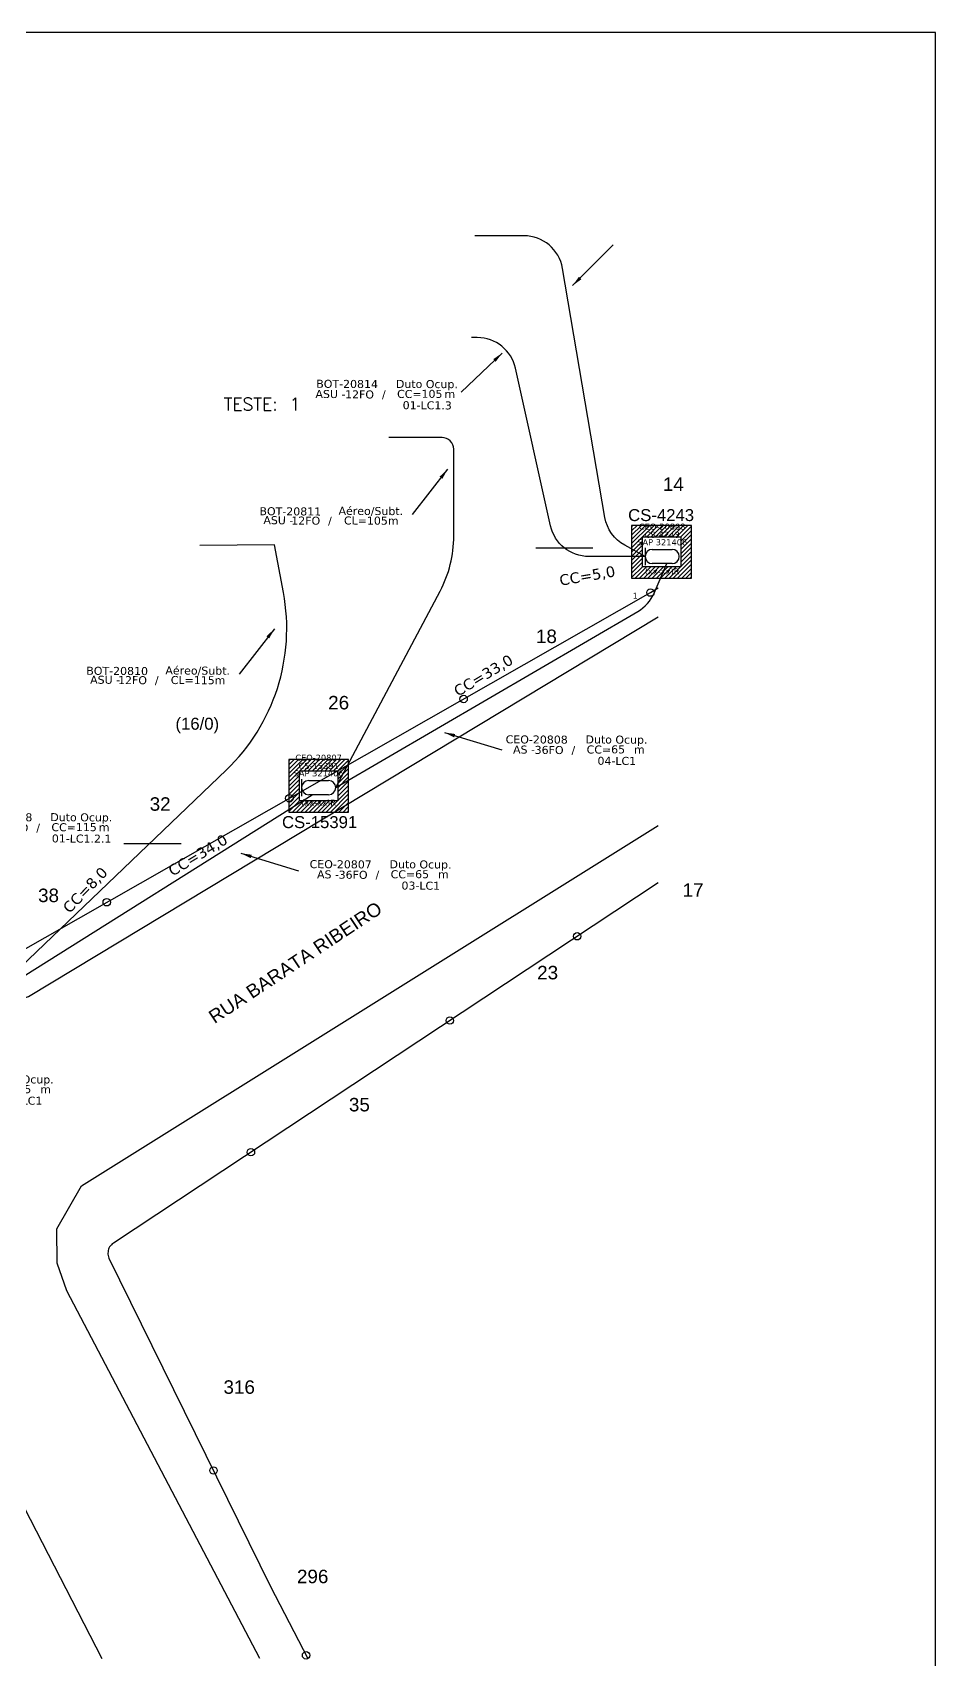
# Model space of a CAD drawing. Extents: x -89 to 2622484776, y -1852823961 to 1299.
# Drawn here: x 581.1 to 749.2, y 996.3 to 1299 of the extents above; entities that cross this region are included whole.
import ezdxf
from ezdxf.enums import TextEntityAlignment as Align

# ---------------------------------------------------------------- set-up
doc = ezdxf.new("R2010")
doc.units = 0
for name, color, linetype in [('10.0-Cartográfico', 252, 'Continuous'), ('10.1-Caixas Subterrâneas', 5, 'Continuous'), ('10.2-Nº Policía', 2, 'Continuous'), ('10.3-Nome das Ruas', 252, 'Continuous'), ('20.4-CEOS', 1, 'Continuous'), ('20.5-CEO', 1, 'Continuous'), ('CAP a instalar', 1, 'Continuous'), ('celulas gpon', 7, 'Continuous'), ('label_cabos', 7, 'Continuous'), ('Legenda', 1, 'Continuous')]:
    doc.layers.add(name, color=color, linetype=linetype)
doc.layers.add("20.0-LEGENDA DOS CDO'S", color=1, linetype='Continuous', lineweight=0)
doc.layers.add('EXTRA', color=50, linetype='Continuous', plot=False)
doc.styles.add('ARIAL', font='arial.ttf')
doc.styles.add('ROMANS', font='romans')
doc.styles.add('siredit', font='verdana.ttf')
doc.styles.get("Standard").update_dxf_attribs({"font": 'arial.ttf'})
doc.linetypes.add('FENCELINE1', pattern='A,0.25,-0.1,[133,ltypeshp.shx,S=0.1,R=0,X=-0.1,Y=0],-0.1,1', length=1.45)
doc.dimstyles.new('CC', dxfattribs={"dimtxt": 1, "dimasz": 2, "dimexe": 0.18, "dimexo": 0.0625, "dimgap": 0.09, "dimtad": 0, "dimdec": 0, "dimrnd": 1, "dimzin": 0, "dimdsep": 46, "dimtxsty": 'siredit', "dimblk": 'NONE', "dimcen": 0, "dimse1": 1, "dimse2": 1, "dimsd1": 1, "dimsd2": 1, "dimclrt": 7, "dimadec": 0, "dimazin": 0, "dimtfac": 1, "dimtdec": 0, "dimtofl": 0, "dimtmove": 0, "dimatfit": 3, "dimfxl": 0, "dimtolj": 1, "dimtzin": 0, "dimarcsym": 0})

# ---------------------------------------------------------------- blocks, each defined once
blk = doc.blocks.new('DV')
at = {"linetype": 'Continuous'}
blk.add_circle((0, 0), 0.00000275, dxfattribs=at)
blk = doc.blocks.new('*X76')
at = {"color": 0, "linetype": 'Continuous'}
for p, q in [((-1.25, 0.34099), (-0.49099, 1.1)), ((-1.25, 0.517767), (-0.667767, 1.1)), ((-1.25, 0.694544), (-0.844544, 1.1)), ((-1.25, 0.87132), (-1.02132, 1.1)), ((-1.25, 1.048097), (-1.198097, 1.1)), ((-0.789214, 0.625), (-0.314214, 1.1)), ((-0.612437, 0.625), (-0.137437, 1.1)), ((-0.43566, 0.625), (0.03934, 1.1)), ((-0.258883, 0.625), (0.216117, 1.1)), ((-0.082107, 0.625), (0.392893, 1.1)), ((0.09467, 0.625), (0.56967, 1.1)), ((0.271447, 0.625), (0.746447, 1.1)), ((0.448223, 0.625), (0.923223, 1.1)), ((0.625, 0.625), (1.1, 1.1)), ((0.801777, 0.625), (1.25, 1.073223)), ((0.8035, 0.449947), (1.25, 0.896447)), ((0.8035, 0.27317), (1.25, 0.71967)), ((-1.25, 0.164214), (-0.8035, 0.610714)), ((-1.25, -0.012563), (-0.8035, 0.433937)), ((-1.25, -0.18934), (-0.8035, 0.25716)), ((-1.25, -0.366117), (-0.8035, 0.080383)), ((0.8035, 0.096393), (1.25, 0.542893)), ((0.8035, -0.080383), (1.25, 0.366117)), ((0.8035, -0.25716), (1.25, 0.18934)), ((0.8035, -0.433937), (1.25, 0.012563)), ((-1.25, -0.542893), (-0.8035, -0.096393)), ((-1.25, -0.71967), (-0.8035, -0.27317)), ((-1.25, -0.896447), (-0.8035, -0.449947)), ((-1.25, -1.073223), (-0.801777, -0.625)), ((-1.1, -1.1), (-0.625, -0.625)), ((-0.923223, -1.1), (-0.448223, -0.625)), ((-0.746447, -1.1), (-0.271447, -0.625)), ((-0.56967, -1.1), (-0.09467, -0.625)), ((-0.392893, -1.1), (0.082107, -0.625)), ((-0.216117, -1.1), (0.258883, -0.625)), ((-0.03934, -1.1), (0.43566, -0.625)), ((0.137437, -1.1), (0.612437, -0.625)), ((0.314214, -1.1), (0.789214, -0.625)), ((0.49099, -1.1), (1.25, -0.34099)), ((0.667767, -1.1), (1.25, -0.517767)), ((0.8035, -0.610714), (1.25, -0.164214)), ((0.844544, -1.1), (1.25, -0.694544)), ((1.02132, -1.1), (1.25, -0.87132)), ((1.198097, -1.1), (1.25, -1.048097))]:
    blk.add_line(p, q, dxfattribs=at)
blk = doc.blocks.new('MANHOLE_MQ')
at = {"color": 0, "linetype": 'Continuous'}
for p, q in [((0.00000623, 0.00000569), (-0.00000627, 0.00000569)), ((-0.00000627, 0.00000569), (-0.00000627, -0.00000531)), ((0.00000623, -0.00000531), (0.00000623, 0.00000569)), ((-0.00000404, 0.00000331), (0.00000399, 0.00000331)), ((-0.00000404, -0.00000294), (-0.00000404, 0.00000331)), ((0.00000399, 0.00000331), (0.00000399, -0.00000294)), ((0.00000399, -0.00000294), (-0.00000404, -0.00000294)), ((0.00000399, -0.00000294), (0.00000399, -0.00000294)), ((-0.00000627, -0.00000531), (0.00000623, -0.00000531))]:
    blk.add_line(p, q, dxfattribs=at)
at = {"color": 0, "linetype": 'Continuous', "xscale": 5e-06, "yscale": 5e-06, "zscale": 1e-05}
blk.add_blockref('*X76', (-0.00000002, 0.00000019), dxfattribs=at)
blk = doc.blocks.new('Inst CB DT OCUP CFOA-SM-ASU-120-S-12')
at = {"layer": 'label_cabos', "color": 0, "style": 'siredit'}
for tag, flags, p in [('ID_ATIVIDADE', 3, (1.31, 2.67)), ('FATOR', 1, (11.56, 2.55))]:
    blk.add_attdef(tag, text='', height=1, rotation=359.69, dxfattribs=dict(at, flags=flags)).set_placement(p, align=Align.MIDDLE_CENTER)
for tag, p in [('TIPO_CABO', (1.26, 0)), ('DESTINO_CABO', (3.13, 1.26)), ('CABO', (4.69, -0.05)), ('/', (7.71, -0.05)), ('LANCE', (10.91, 0)), ('TIPO_CABO', (13.11, 1.24)), ('UND', (15.96, 0)), ('FID', (13.15, -1.41))]:
    blk.add_attdef(tag, text='', height=1, rotation=359.69, dxfattribs=at).set_placement(p, align=Align.MIDDLE_CENTER)
blk.add_attdef('QTDE', (12.43, -0.47), '', height=1, rotation=359.69, dxfattribs=at)
blk = doc.blocks.new('LEGENDA DOS CABOS')
at = {"layer": 'EXTRA', "color": 0, "style": 'siredit'}
for tag, p in [('ID', (4.6, 0.97)), ('XX', (9.03, 0.97))]:
    blk.add_attdef(tag, text='', height=0.48, rotation=359.69, dxfattribs=at).set_placement(p, align=Align.MIDDLE_CENTER)
at = {"layer": 'Legenda', "color": 0, "style": 'siredit'}
for tag, p in [('TIPO_CABO', (1.31, 0)), ('CABO', (4.69, -0.05)), ('/', (6.81, -0.05)), ('METROS', (10.03, -0.05))]:
    blk.add_attdef(tag, text='', height=0.8, rotation=359.69, dxfattribs=at).set_placement(p, align=Align.MIDDLE_CENTER)
blk = doc.blocks.new('_None')
blk = doc.blocks.new('Inst CB DT OCUP CFOA-SM-AS-80-TS-36')
at = {"layer": 'label_cabos', "color": 0, "style": 'siredit'}
for tag, flags, p in [('ID_ATIVIDADE', 3, (1.31, 2.67)), ('FATOR', 1, (11.56, 2.55))]:
    blk.add_attdef(tag, text='', height=1, rotation=359.69, dxfattribs=dict(at, flags=flags)).set_placement(p, align=Align.MIDDLE_CENTER)
for tag, p in [('TIPO_CABO', (1.76, 0)), ('DESTINO_CABO', (3.13, 1.26)), ('CABO', (4.69, -0.05)), ('/', (7.71, -0.05)), ('LANCE', (10.91, 0)), ('TIPO_CABO', (13.11, 1.24)), ('UND', (15.96, 0)), ('FID', (13.15, -1.41))]:
    blk.add_attdef(tag, text='', height=1, rotation=359.69, dxfattribs=at).set_placement(p, align=Align.MIDDLE_CENTER)
blk.add_attdef('QTDE', (12.43, -0.47), '', height=1, rotation=359.69, dxfattribs=at)
blk = doc.blocks.new('Teste  FTTH')
at = {"color": 0, "lineweight": 0, "style": 'ROMANS'}
for tag, p in [('TESTE', (-2.302, -0.29)), ('QTDE', (0.212, -0.29))]:
    blk.add_attdef(tag, p, '', height=0.48, dxfattribs=at)
for tag, p, flags in [('FID', (-2.227, -1.253), 1), ('FATOR', (-2.227, -2.028), 3), ('ID_ATIVIDADE', (-2.227, -2.716), 3)]:
    blk.add_attdef(tag, p, '', height=0.48, dxfattribs=dict(at, flags=flags))

msp = doc.modelspace()

# ---------------------------------------------------------------- linework, layer by layer
msp.add_lwpolyline([(-89.32, 705.02), (749.25, 705.02), (749.25, 1299.02), (-89.32, 1299.02), (-89.32, 705.02)])
at = {"layer": '10.0-Cartográfico'}
for points in [[(697.59, 1190.22), (580.4, 1119.57), (576.18, 1118.43), (571.6, 1118.12), (567.15, 1118.59), (563.02, 1121.11), (502.3, 1235.83)], [(559.97, 1144.46), (567.23, 1130.21), (567.61, 1129.58), (568.06, 1129), (568.55, 1128.46), (569.1, 1127.97), (569.72, 1127.54), (570.38, 1127.17), (571.07, 1126.88), (571.78, 1126.64), (572.54, 1126.47), (573.3, 1126.39), (574.06, 1126.35), (574.84, 1126.43), (575.57, 1126.55), (576.33, 1126.76), (577.03, 1127.02), (577.71, 1127.36), (696.18, 1194.81), (697.59, 1195.7)], [(590.28, 1084.45), (697.59, 1151.45)], [(697.59, 1140.81), (596.2, 1073.75), (595.98, 1073.61), (595.82, 1073.42), (595.65, 1073.24), (595.5, 1073.06), (595.38, 1072.85), (595.29, 1072.63), (595.22, 1072.4), (595.2, 1072.15), (595.18, 1071.92), (595.18, 1071.7), (595.23, 1071.45), (595.28, 1071.22), (595.38, 1070.97)], [(623.49, 996.49), (587.53, 1064.88), (585.74, 1070.04), (585.65, 1076.42), (590.28, 1084.45)], [(595.38, 1070.97), (625.47, 1009.88), (632.37, 996.49)], [(540.29, 1052.83), (543.65, 1055.04), (547.84, 1056.71), (553.44, 1057.1), (560.13, 1055.87), (565.08, 1052.69), (594.05, 996.49)]]:
    msp.add_lwpolyline(points, dxfattribs=at)
at = {"layer": '20.5-CEO', "color": 7}
for p, q in [((696.53, 1202.85), (700.23, 1202.85)), ((700.23, 1200.21), (696.53, 1200.21)), ((632.56, 1159.85), (636.27, 1159.85)), ((636.27, 1157.21), (632.56, 1157.21))]:
    msp.add_line(p, q, dxfattribs=at)
for points in [[(695.2, 1203.12), (695.2, 1199.94)], [(631.24, 1160.12), (631.24, 1156.94)]]:
    msp.add_lwpolyline(points, dxfattribs=at)
for centre, start, end in [((696.53, 1201.53), 90, 270), ((700.23, 1201.53), 270, 90), ((632.56, 1158.53), 90, 270), ((636.27, 1158.53), 270, 90)]:
    msp.add_arc(centre, 1.32, start, end, dxfattribs=at)
at = {"layer": 'CAP a instalar', "color": 9, "linetype": 'FENCELINE1', "ltscale": 15}
for points in [[(695.2, 1201.53), (691.39, 1203.62, -0.22913), (687.7, 1208.79), (679.81, 1255.14, 0.366073), (672.61, 1261.21), (663.5, 1261.19)], [(637.59, 1158.53), (657.01, 1195.07, 0.122744), (659.57, 1205.34), (659.57, 1221.49, 0.414214), (657.38, 1223.68), (647.48, 1223.68)], [(576.01, 1122.35), (617.23, 1161.81, 0.253408), (627.85, 1194.85), (626.19, 1203.68), (612.27, 1203.58)]]:
    msp.add_lwpolyline(points, format="xyb", dxfattribs=at)
at = {"layer": 'CAP a instalar', "color": 7, "linetype": 'FENCELINE1', "ltscale": 15}
for points in [[(695.2, 1201.53), (684.7, 1201.53, -0.351337), (677.59, 1207.23), (671.05, 1236.56, 0.350814), (663.95, 1242.26), (662.86, 1242.26)], [(637.59, 1158.53), (693.83, 1191.32, 0.159958), (696.85, 1194.72), (699.23, 1200.21)]]:
    msp.add_lwpolyline(points, format="xyb", dxfattribs=at)
at = {"layer": 'CAP a instalar', "color": 1}
for points in [[(674.82, 1203.13), (685.47, 1203.13)], [(598.17, 1148.13), (608.81, 1148.13)]]:
    msp.add_lwpolyline(points, dxfattribs=at)
at = {"layer": 'CAP a instalar', "color": 7, "linetype": 'FENCELINE1', "ltscale": 15}
msp.add_lwpolyline([(575.58, 1120.99), (633.18, 1157.21)], dxfattribs=at)

# ---------------------------------------------------------------- block references
at = {"layer": '10.0-Cartográfico', "xscale": 250682.9503454925, "yscale": 250682.9503454925, "zscale": 250682.9503454925}
for p in [(696.18, 1194.81), (661.4, 1175.01), (628.96, 1156.54), (594.96, 1137.19), (682.55, 1130.86), (658.85, 1115.18), (621.81, 1090.68), (614.84, 1031.45), (632.07, 997.07)]:
    msp.add_blockref('DV', p, dxfattribs=at)
at = {"layer": '10.1-Caixas Subterrâneas', "color": 30, "xscale": 890402.9634069261, "yscale": 890402.9634069261, "zscale": 890402.9634069261, "rotation": 180.0000000000622}
for p in [(698.23, 1202.57), (634.4, 1159.04)]:
    msp.add_blockref('MANHOLE_MQ', p, dxfattribs=at)
at = {"layer": "20.0-LEGENDA DOS CDO'S", "lineweight": 0, "xscale": 4.874018286300266, "yscale": 4.874018286300266, "zscale": 4.874018286300266, "rotation": 3.126797674058592e-05}
msp.add_blockref('Teste  FTTH', (627.96, 1230.12), dxfattribs=at).add_auto_attribs({'TESTE': 'TESTE:', 'QTDE': '1'})
at = {"layer": 'label_cabos', "color": 0, "lineweight": 0}
ref = msp.add_blockref('Inst CB DT OCUP CFOA-SM-ASU-120-S-12', (635.05, 1231.76), dxfattribs=dict(at, xscale=1.489351334913827, yscale=1.489351334913827, zscale=1.489351334913827))
ref.add_attrib('DESTINO_CABO', 'BOT-20814', dxfattribs={"color": 0, "height": 1.489, "rotation": 359.69, "style": 'siredit'}).set_placement((639.71, 1233.64), align=Align.MIDDLE_CENTER)
ref.add_attrib('CABO', '12FO', dxfattribs={"color": 0, "height": 1.489, "rotation": 359.69, "style": 'siredit'}).set_placement((642.03, 1231.69), align=Align.MIDDLE_CENTER)
ref.add_attrib('TIPO_CABO', 'Duto Ocup.', dxfattribs={"color": 0, "height": 1.489, "rotation": 359.69, "style": 'siredit'}).set_placement((654.57, 1233.62), align=Align.MIDDLE_CENTER)
ref.add_attrib('/', '/', dxfattribs={"color": 0, "height": 1.49, "rotation": 359.69, "style": 'siredit'}).set_placement((646.54, 1231.69), align=Align.MIDDLE_CENTER)
ref.add_attrib('TIPO_CABO', 'ASU - ', dxfattribs={"color": 0, "height": 1.489, "rotation": 359.69, "style": 'siredit'}).set_placement((636.93, 1231.76), align=Align.MIDDLE_CENTER)
ref.add_attrib('FID', '01-LC1.3', dxfattribs={"color": 0, "height": 1.489, "rotation": 359.69, "style": 'siredit'}).set_placement((654.63, 1229.66), align=Align.MIDDLE_CENTER)
ref.add_attrib('LANCE', 'CC=', dxfattribs={"color": 0, "height": 1.489, "rotation": 359.69, "style": 'siredit'}).set_placement((651.3, 1231.77), align=Align.MIDDLE_CENTER)
ref.add_attrib('QTDE', '105', (653.56, 1231.06), dxfattribs={"color": 0, "height": 1.489, "rotation": 359.69, "style": 'siredit'})
ref.add_attrib('UND', 'm', dxfattribs={"color": 0, "height": 1.49, "rotation": 359.69, "style": 'siredit'}).set_placement((658.83, 1231.77), align=Align.MIDDLE_CENTER)
ref = msp.add_blockref('LEGENDA DOS CABOS', (622.83, 1207.51), dxfattribs=dict(at, xscale=1.489351334913827, yscale=1.489351334913827, zscale=1.489351334913827))
ref.add_attrib('ID', 'BOT-20811', dxfattribs={"color": 0, "height": 1.489, "rotation": 359.69, "style": 'siredit'}).set_placement((629.14, 1209.93), align=Align.MIDDLE_CENTER)
ref.add_attrib('CABO', '12FO', dxfattribs={"color": 0, "height": 1.489, "rotation": 359.69, "style": 'siredit'}).set_placement((632.01, 1208.21), align=Align.MIDDLE_CENTER)
ref.add_attrib('METROS', 'CL=105m', dxfattribs={"color": 0, "height": 1.489, "rotation": 359.69, "style": 'siredit'}).set_placement((644.21, 1208.21), align=Align.MIDDLE_CENTER)
ref.add_attrib('XX', 'Aéreo/Subt.', dxfattribs={"color": 0, "height": 1.4894, "rotation": 359.69, "style": 'siredit'}).set_placement((644.13, 1210), align=Align.MIDDLE_CENTER)
ref.add_attrib('/', '/', dxfattribs={"color": 0, "height": 1.49, "rotation": 359.69, "style": 'siredit'}).set_placement((636.52, 1208.21), align=Align.MIDDLE_CENTER)
ref.add_attrib('TIPO_CABO', 'ASU -', dxfattribs={"color": 0, "height": 1.489, "rotation": 359.69, "style": 'siredit'}).set_placement((626.91, 1208.28), align=Align.MIDDLE_CENTER)
ref = msp.add_blockref('LEGENDA DOS CABOS', (590.58, 1177.81), dxfattribs=dict(at, xscale=1.489351334913827, yscale=1.489351334913827, zscale=1.489351334913827))
ref.add_attrib('ID', 'BOT-20810', dxfattribs={"color": 0, "height": 1.489, "rotation": 359.69, "style": 'siredit'}).set_placement((596.9, 1180.24), align=Align.MIDDLE_CENTER)
ref.add_attrib('CABO', '12FO', dxfattribs={"color": 0, "height": 1.489, "rotation": 359.69, "style": 'siredit'}).set_placement((599.76, 1178.52), align=Align.MIDDLE_CENTER)
ref.add_attrib('METROS', 'CL=115m', dxfattribs={"color": 0, "height": 1.489, "rotation": 359.69, "style": 'siredit'}).set_placement((611.97, 1178.52), align=Align.MIDDLE_CENTER)
ref.add_attrib('XX', 'Aéreo/Subt.', dxfattribs={"color": 0, "height": 1.4894, "rotation": 359.69, "style": 'siredit'}).set_placement((611.89, 1180.3), align=Align.MIDDLE_CENTER)
ref.add_attrib('/', '/', dxfattribs={"color": 0, "height": 1.49, "rotation": 359.69, "style": 'siredit'}).set_placement((604.27, 1178.52), align=Align.MIDDLE_CENTER)
ref.add_attrib('TIPO_CABO', 'ASU -', dxfattribs={"color": 0, "height": 1.489, "rotation": 359.69, "style": 'siredit'}).set_placement((594.66, 1178.59), align=Align.MIDDLE_CENTER)
ref = msp.add_blockref('Inst CB DT OCUP CFOA-SM-AS-80-TS-36', (670.34, 1165.6), dxfattribs=dict(at, xscale=1.489351334913827, yscale=1.489351334913827, zscale=1.489351334913827))
ref.add_attrib('DESTINO_CABO', 'CEO-20808', dxfattribs={"color": 0, "height": 1.489, "rotation": 359.69, "style": 'siredit'}).set_placement((675.01, 1167.48), align=Align.MIDDLE_CENTER)
ref.add_attrib('CABO', '36FO', dxfattribs={"color": 0, "height": 1.489, "rotation": 359.69, "style": 'siredit'}).set_placement((677.32, 1165.53), align=Align.MIDDLE_CENTER)
ref.add_attrib('TIPO_CABO', 'Duto Ocup.', dxfattribs={"color": 0, "height": 1.489, "rotation": 359.69, "style": 'siredit'}).set_placement((689.86, 1167.46), align=Align.MIDDLE_CENTER)
ref.add_attrib('/', '/', dxfattribs={"color": 0, "height": 1.49, "rotation": 359.69, "style": 'siredit'}).set_placement((681.83, 1165.53), align=Align.MIDDLE_CENTER)
ref.add_attrib('TIPO_CABO', 'AS - ', dxfattribs={"color": 0, "height": 1.489, "rotation": 359.69, "style": 'siredit'}).set_placement((672.97, 1165.6), align=Align.MIDDLE_CENTER)
ref.add_attrib('FID', '04-LC1', dxfattribs={"color": 0, "height": 1.489, "rotation": 359.69, "style": 'siredit'}).set_placement((689.92, 1163.5), align=Align.MIDDLE_CENTER)
ref.add_attrib('LANCE', 'CC=', dxfattribs={"color": 0, "height": 1.489, "rotation": 359.69, "style": 'siredit'}).set_placement((686.59, 1165.61), align=Align.MIDDLE_CENTER)
ref.add_attrib('QTDE', '65', (688.85, 1164.9), dxfattribs={"color": 0, "height": 1.489, "rotation": 359.69, "style": 'siredit'})
ref.add_attrib('UND', 'm', dxfattribs={"color": 0, "height": 1.49, "rotation": 359.69, "style": 'siredit'}).set_placement((694.12, 1165.61), align=Align.MIDDLE_CENTER)
ref = msp.add_blockref('Inst CB DT OCUP CFOA-SM-ASU-120-S-12', (570.71, 1151.15), dxfattribs=dict(at, xscale=1.489351334913827, yscale=1.489351334913827, zscale=1.489351334913827))
ref.add_attrib('DESTINO_CABO', 'BOT-20808', dxfattribs={"color": 0, "height": 1.489, "rotation": 359.69, "style": 'siredit'}).set_placement((575.37, 1153.03), align=Align.MIDDLE_CENTER)
ref.add_attrib('CABO', '12FO', dxfattribs={"color": 0, "height": 1.489, "rotation": 359.69, "style": 'siredit'}).set_placement((577.68, 1151.07), align=Align.MIDDLE_CENTER)
ref.add_attrib('TIPO_CABO', 'Duto Ocup.', dxfattribs={"color": 0, "height": 1.489, "rotation": 359.69, "style": 'siredit'}).set_placement((590.23, 1153), align=Align.MIDDLE_CENTER)
ref.add_attrib('/', '/', dxfattribs={"color": 0, "height": 1.49, "rotation": 359.69, "style": 'siredit'}).set_placement((582.19, 1151.07), align=Align.MIDDLE_CENTER)
ref.add_attrib('TIPO_CABO', 'ASU - ', dxfattribs={"color": 0, "height": 1.489, "rotation": 359.69, "style": 'siredit'}).set_placement((572.59, 1151.14), align=Align.MIDDLE_CENTER)
ref.add_attrib('FID', '01-LC1.2.1', dxfattribs={"color": 0, "height": 1.489, "rotation": 359.69, "style": 'siredit'}).set_placement((590.29, 1149.04), align=Align.MIDDLE_CENTER)
ref.add_attrib('LANCE', 'CC=', dxfattribs={"color": 0, "height": 1.489, "rotation": 359.69, "style": 'siredit'}).set_placement((586.95, 1151.15), align=Align.MIDDLE_CENTER)
ref.add_attrib('QTDE', '115', (589.22, 1150.44), dxfattribs={"color": 0, "height": 1.489, "rotation": 359.69, "style": 'siredit'})
ref.add_attrib('UND', 'm', dxfattribs={"color": 0, "height": 1.49, "rotation": 359.69, "style": 'siredit'}).set_placement((594.48, 1151.15), align=Align.MIDDLE_CENTER)
ref = msp.add_blockref('Inst CB DT OCUP CFOA-SM-AS-80-TS-36', (633.85, 1142.38), dxfattribs=dict(at, xscale=1.489351334913827, yscale=1.489351334913827, zscale=1.489351334913827))
ref.add_attrib('DESTINO_CABO', 'CEO-20807', dxfattribs={"color": 0, "height": 1.489, "rotation": 359.69, "style": 'siredit'}).set_placement((638.52, 1144.26), align=Align.MIDDLE_CENTER)
ref.add_attrib('CABO', '36FO', dxfattribs={"color": 0, "height": 1.489, "rotation": 359.69, "style": 'siredit'}).set_placement((640.83, 1142.31), align=Align.MIDDLE_CENTER)
ref.add_attrib('TIPO_CABO', 'Duto Ocup.', dxfattribs={"color": 0, "height": 1.489, "rotation": 359.69, "style": 'siredit'}).set_placement((653.38, 1144.24), align=Align.MIDDLE_CENTER)
ref.add_attrib('/', '/', dxfattribs={"color": 0, "height": 1.49, "rotation": 359.69, "style": 'siredit'}).set_placement((645.34, 1142.31), align=Align.MIDDLE_CENTER)
ref.add_attrib('TIPO_CABO', 'AS - ', dxfattribs={"color": 0, "height": 1.489, "rotation": 359.69, "style": 'siredit'}).set_placement((636.48, 1142.38), align=Align.MIDDLE_CENTER)
ref.add_attrib('FID', '03-LC1', dxfattribs={"color": 0, "height": 1.489, "rotation": 359.69, "style": 'siredit'}).set_placement((653.43, 1140.28), align=Align.MIDDLE_CENTER)
ref.add_attrib('LANCE', 'CC=', dxfattribs={"color": 0, "height": 1.489, "rotation": 359.69, "style": 'siredit'}).set_placement((650.1, 1142.39), align=Align.MIDDLE_CENTER)
ref.add_attrib('QTDE', '65', (652.36, 1141.68), dxfattribs={"color": 0, "height": 1.489, "rotation": 359.69, "style": 'siredit'})
ref.add_attrib('UND', 'm', dxfattribs={"color": 0, "height": 1.49, "rotation": 359.69, "style": 'siredit'}).set_placement((657.63, 1142.39), align=Align.MIDDLE_CENTER)
ref = msp.add_blockref('Inst CB DT OCUP CFOA-SM-AS-80-TS-36', (559.8, 1102.38), dxfattribs=dict(at, xscale=1.489351334913827, yscale=1.489351334913827, zscale=1.489351334913827))
ref.add_attrib('DESTINO_CABO', 'CEO-20805', dxfattribs={"color": 0, "height": 1.489, "rotation": 359.69, "style": 'siredit'}).set_placement((564.46, 1104.26), align=Align.MIDDLE_CENTER)
ref.add_attrib('CABO', '36FO', dxfattribs={"color": 0, "height": 1.489, "rotation": 359.69, "style": 'siredit'}).set_placement((566.78, 1102.31), align=Align.MIDDLE_CENTER)
ref.add_attrib('TIPO_CABO', 'Duto Ocup.', dxfattribs={"color": 0, "height": 1.489, "rotation": 359.69, "style": 'siredit'}).set_placement((579.32, 1104.24), align=Align.MIDDLE_CENTER)
ref.add_attrib('/', '/', dxfattribs={"color": 0, "height": 1.49, "rotation": 359.69, "style": 'siredit'}).set_placement((571.29, 1102.31), align=Align.MIDDLE_CENTER)
ref.add_attrib('TIPO_CABO', 'AS - ', dxfattribs={"color": 0, "height": 1.489, "rotation": 359.69, "style": 'siredit'}).set_placement((562.43, 1102.38), align=Align.MIDDLE_CENTER)
ref.add_attrib('FID', '02-LC1', dxfattribs={"color": 0, "height": 1.489, "rotation": 359.69, "style": 'siredit'}).set_placement((579.38, 1100.28), align=Align.MIDDLE_CENTER)
ref.add_attrib('LANCE', 'CC=', dxfattribs={"color": 0, "height": 1.489, "rotation": 359.69, "style": 'siredit'}).set_placement((576.05, 1102.38), align=Align.MIDDLE_CENTER)
ref.add_attrib('QTDE', '55', (578.31, 1101.68), dxfattribs={"color": 0, "height": 1.489, "rotation": 359.69, "style": 'siredit'})
ref.add_attrib('UND', 'm', dxfattribs={"color": 0, "height": 1.49, "rotation": 359.69, "style": 'siredit'}).set_placement((583.58, 1102.38), align=Align.MIDDLE_CENTER)

# ---------------------------------------------------------------- texts
at = {"layer": '10.1-Caixas Subterrâneas', "color": 30, "style": 'ARIAL'}
for s, p in [('CS-4243', (692.03, 1208.12)), ('CS-15391', (627.59, 1150.99))]:
    msp.add_text(s, height=2.227, dxfattribs=at).set_placement(p)
at = {"layer": '10.2-Nº Policía', "color": 7}
for s, p in [('14', (698.5, 1213.73)), ('18', (674.87, 1185.42)), ('26', (636.19, 1173.08)), ('32', (602.96, 1154.22)), ('38', (582.18, 1137.22)), ('17', (702.18, 1138.21)), ('23', (675.1, 1122.85)), ('35', (640.05, 1098.28)), ('316', (616.7, 1045.73)), ('296', (630.38, 1010.49))]:
    msp.add_text(s, height=2.507, dxfattribs=at).set_placement(p)
at = {"layer": '10.3-Nome das Ruas'}
msp.add_text('RUA BARATA RIBEIRO', height=2.5068, rotation=33.5549, dxfattribs=at).set_placement((615.03, 1114.52))
at = {"layer": "20.0-LEGENDA DOS CDO'S", "color": 1, "style": 'ARIAL'}
msp.add_text('(16/0)', height=2.227, rotation=359.9724, dxfattribs=at).set_placement((611.82, 1169.3), align=Align.CENTER)
at = {"layer": '20.4-CEOS', "color": 7, "style": 'siredit'}
for s, p in [('CEO-20808', (698.37, 1207.65)), ('CEO-20807', (634.4, 1164.65))]:
    msp.add_text(s, height=1.116, dxfattribs=at).set_placement(p, align=Align.TOP_CENTER)
at = {"layer": '20.5-CEO', "color": 7, "style": 'siredit'}
for s, p in [('CS-4243', (698.38, 1206.13)), ('SAP 321406', (698.38, 1204.74)), ('(xx-xx)R', (698.38, 1199.31)), ('CS-15391', (634.41, 1163.13)), ('SAP 321406', (634.41, 1161.74)), ('(xx-xx)R', (634.41, 1156.31))]:
    msp.add_text(s, height=1.12, dxfattribs=at).set_placement(p, align=Align.TOP_CENTER)
msp.add_text('1', height=1.12, dxfattribs=at).set_placement((692.86, 1193.66))
at = {"layer": 'celulas gpon', "style": 'siredit'}
for s, rotation, p in [('CC=5,0', 9.7126, (679.42, 1196.08)), ('CC=33,0', 31.0372, (660.34, 1175.4)), ('CC=34,0', 31.0372, (607.2, 1141.96)), ('CC=8,0', 46.1564, (588.03, 1135))]:
    msp.add_text(s, height=2.001, rotation=rotation, dxfattribs=at).set_placement(p)

# ---------------------------------------------------------------- leaders
at = {"layer": 'label_cabos'}
for points in [[(681.7, 1251.94), (689.24, 1259.54)], [(668.59, 1239.39), (660.97, 1232.08)], [(658.42, 1217.76), (651.83, 1209.32)], [(626.18, 1188.06), (619.59, 1179.62)], [(657.82, 1168.77), (668.52, 1165.53)], [(619.95, 1146.3), (630.66, 1143.05)]]:
    msp.add_leader(points, dimstyle='CC', override={"dimgap": 0.09, "dimtad": 0}, dxfattribs=at)

doc.saveas('drawing.dxf')
